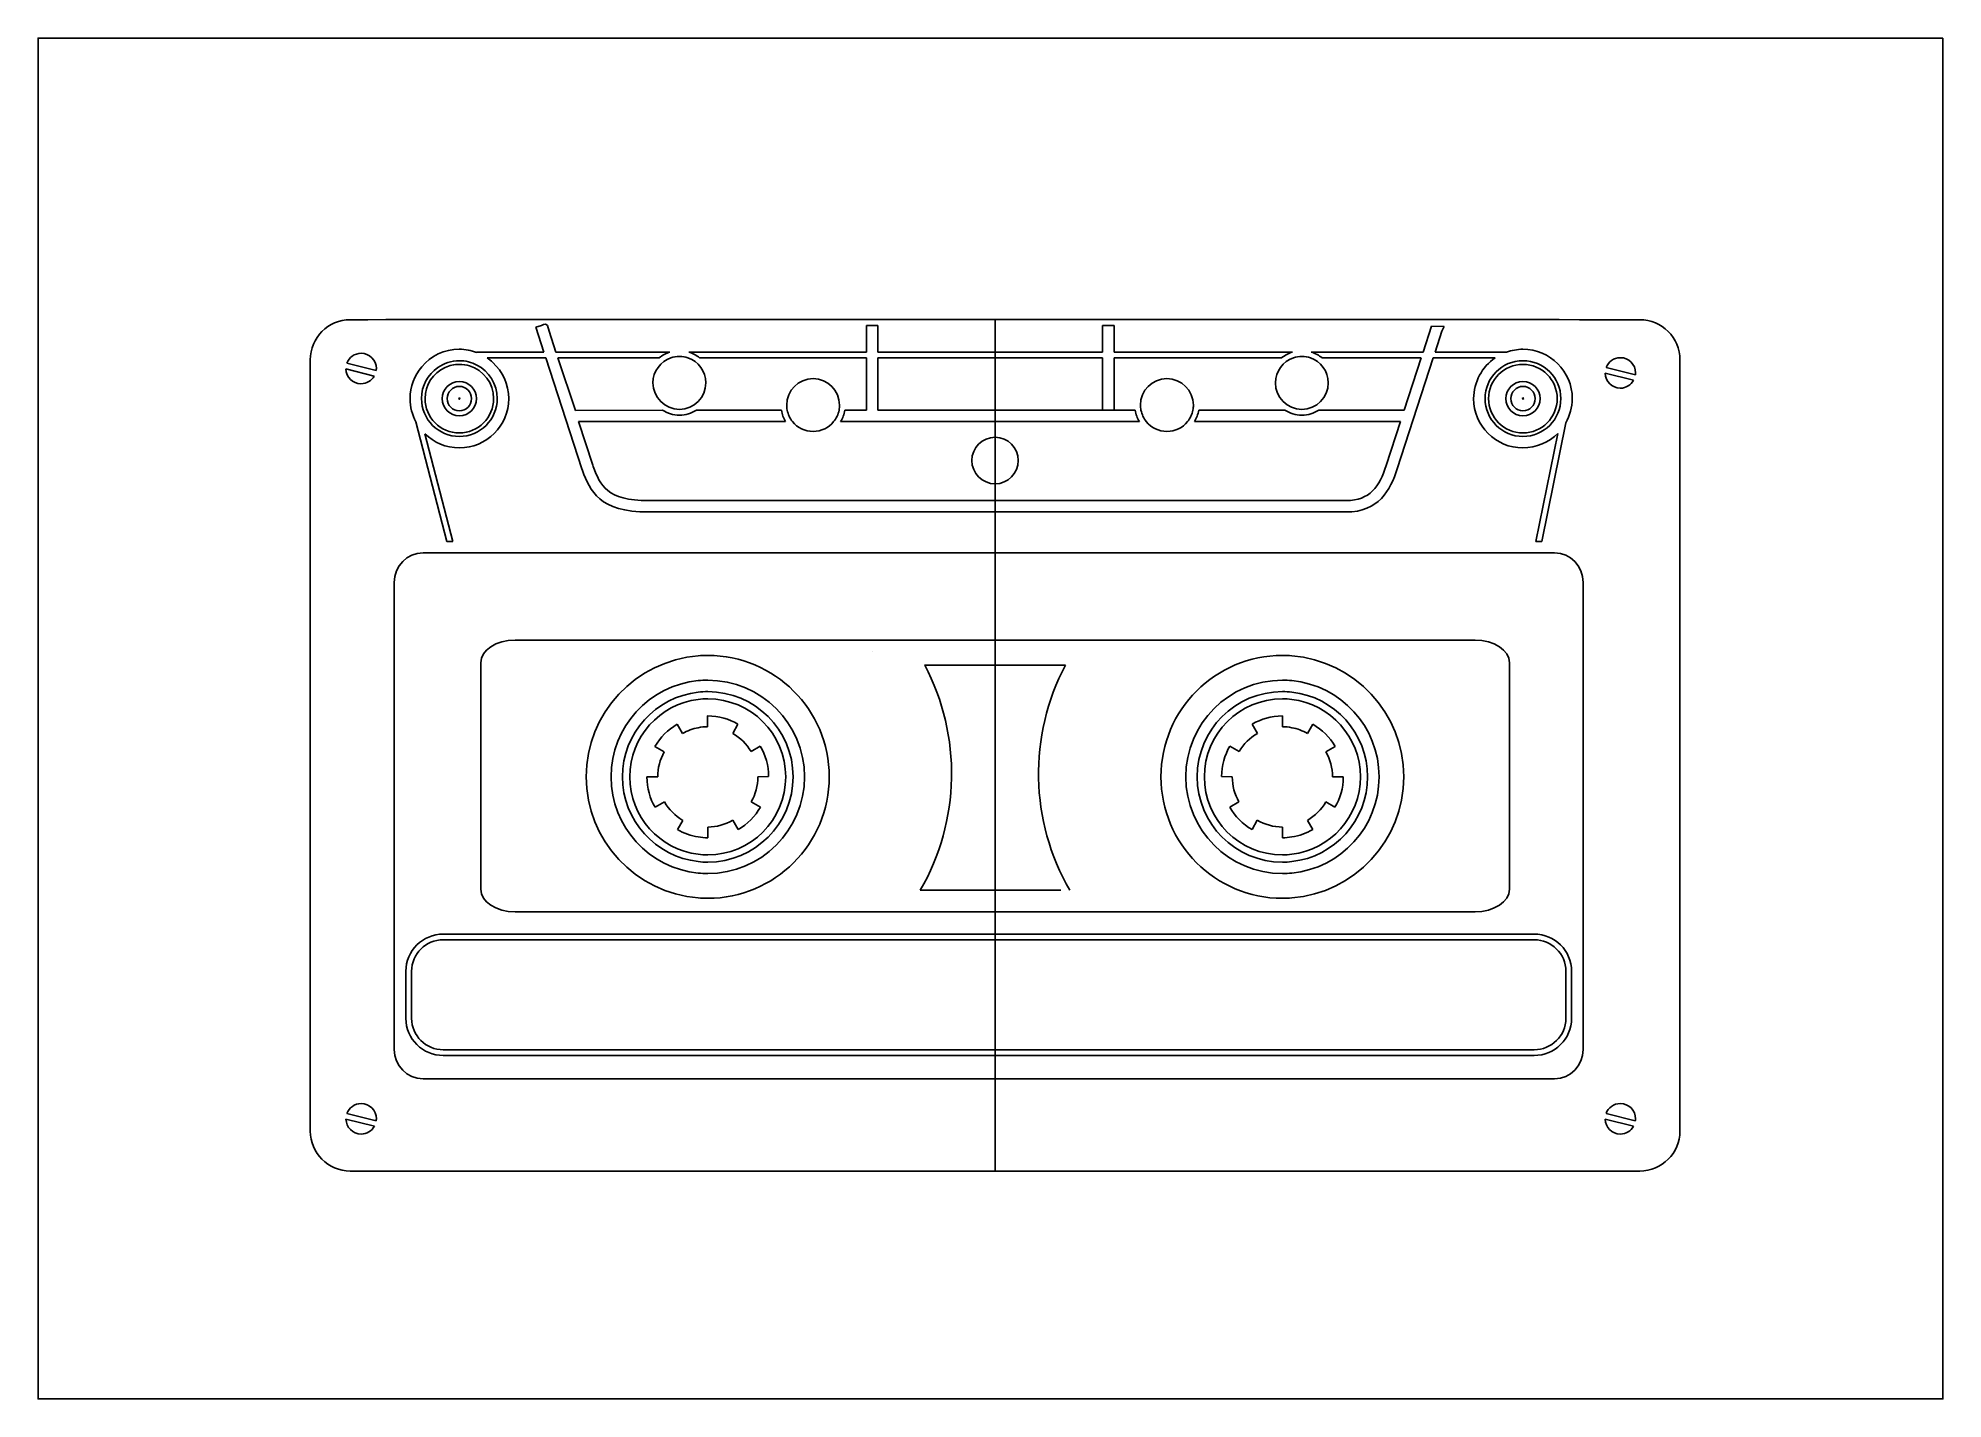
# Model space of a CAD drawing. Header units: millimetres. Extents: x -20 to 120, y -79 to 21.
import ezdxf

# ---------------------------------------------------------------- set-up
doc = ezdxf.new("R2010")
doc.units = ezdxf.units.MM
doc.layers.get('0').update_dxf_attribs({"linetype": 'CONTINUOUS'})

msp = doc.modelspace()

# ---------------------------------------------------------------- linework, layer by layer
for p, q in [((16.59, -0.58), (16.99, -0.45)), ((17.18, -2.4), (16.59, -0.58)), ((17.43, -0.44), (17.57, -0.86)), ((17.43, -0.45), (17.43, -0.44)), ((17.57, -0.86), (18.06, -2.4)), ((40.88, -0.44), (41.72, -0.44)), ((40.88, -2.4), (40.88, -0.44)), ((41.72, -0.44), (41.72, -2.4)), ((50.34, -62.58), (50.34, 0)), ((58.24, -2.4), (58.24, -0.44)), ((58.24, -0.44), (59.08, -0.44)), ((59.08, -0.44), (59.08, -2.4)), ((81.79, -2.4), (82.41, -0.49)), ((82.41, -0.49), (83.35, -0.51)), ((83.17, -0.87), (82.68, -2.4)), ((83.35, -0.51), (83.17, -0.87)), ((3.74, -2.49), (3.74, -2.49)), ((12.22, -2.43), (12.22, -2.4)), ((12.22, -2.4), (17.18, -2.4)), ((18.06, -2.4), (26.44, -2.4)), ((27.14, -2.72), (27.14, -2.72)), ((27.83, -2.4), (40.88, -2.4)), ((41.72, -2.4), (58.24, -2.4)), ((59.08, -2.4), (72.19, -2.4)), ((72.89, -2.72), (72.89, -2.72)), ((73.58, -2.4), (81.79, -2.4)), ((82.68, -2.4), (87.93, -2.4)), ((0, -2.97), (0, -59.64)), ((2.62, -3.64), (4.71, -4.16)), ((2.62, -3.64), (2.62, -3.64)), ((4.84, -3.76), (2.69, -3.22)), ((10.96, -3.03), (10.96, -3.03)), ((10.96, -3.3), (10.96, -3.3)), ((17.32, -2.82), (13, -2.82)), ((19.96, -10.99), (17.32, -2.82)), ((25.65, -2.82), (18.2, -2.82)), ((18.2, -2.82), (19.51, -6.69)), ((40.88, -2.82), (28.62, -2.82)), ((40.88, -6.67), (40.88, -2.82)), ((58.24, -2.82), (41.72, -2.82)), ((41.72, -2.82), (41.72, -6.67)), ((58.24, -6.66), (58.24, -2.82)), ((71.4, -2.82), (59.08, -2.82)), ((59.08, -2.82), (59.08, -6.66)), ((81.66, -2.82), (74.37, -2.82)), ((82.54, -2.82), (79.89, -10.99)), ((80.41, -6.66), (81.66, -2.82)), ((87.09, -2.82), (82.54, -2.82)), ((95.17, -3.95), (97.26, -4.47)), ((95.17, -3.95), (95.17, -3.95)), ((97.4, -4.07), (95.25, -3.54)), ((96.29, -2.81), (96.29, -2.81)), ((100.67, -59.64), (100.67, -2.97)), ((36.96, -4.35), (36.96, -4.35)), ((62.97, -4.35), (62.97, -4.35)), ((19.51, -6.69), (25.89, -6.67)), ((28.38, -6.67), (34.63, -6.67)), ((39.29, -6.67), (40.88, -6.67)), ((41.72, -6.67), (60.64, -6.67)), ((59.08, -6.66), (58.24, -6.66)), ((65.3, -6.67), (71.64, -6.67)), ((74.13, -6.67), (80.41, -6.66)), ((10.04, -16.32), (7.77, -7.52)), ((34.94, -7.51), (19.72, -7.51)), ((19.72, -7.51), (20.76, -10.72)), ((60.94, -7.51), (38.98, -7.51)), ((80.14, -7.5), (64.99, -7.51)), ((79.09, -10.73), (80.14, -7.5)), ((90.09, -16.32), (91.7, -8.37)), ((92.29, -7.6), (90.51, -16.32)), ((8.43, -8.4), (10.48, -16.32)), ((20.01, -11.11), (19.96, -10.99)), ((20.76, -10.72), (20.79, -10.8)), ((24.88, -13.31), (76.13, -13.31)), ((76.13, -14.15), (24.88, -14.15)), ((10.48, -16.32), (10.04, -16.32)), ((90.51, -16.32), (90.09, -16.32)), ((8.29, -17.16), (91.46, -17.16)), ((6.18, -53.65), (6.18, -19.32)), ((93.56, -19.32), (93.56, -53.65)), ((15.07, -23.57), (85.61, -23.57)), ((50.34, -25.4), (50.34, -23.57)), ((29.22, -24.69), (29.22, -24.69)), ((41.34, -24.41), (41.34, -24.41)), ((71.45, -24.69), (71.45, -24.69)), ((12.54, -25.23), (12.54, -41.86)), ((29.22, -26.51), (29.22, -26.51)), ((55.51, -25.4), (45.16, -25.4)), ((71.45, -26.51), (71.45, -26.51)), ((88.14, -25.23), (88.14, -41.86)), ((29.22, -27.35), (29.22, -27.35)), ((29.22, -27.88), (29.22, -27.88)), ((71.45, -27.35), (71.45, -27.35)), ((71.45, -27.88), (71.45, -27.88)), ((29.21, -29.93), (29.2, -29.14)), ((29.2, -29.14), (29.22, -29.14)), ((71.47, -29.14), (71.45, -29.14)), ((71.46, -29.93), (71.47, -29.14)), ((26.97, -29.75), (27.37, -30.43)), ((31.44, -29.74), (31.05, -30.42)), ((69.23, -29.74), (69.62, -30.42)), ((73.7, -29.75), (73.3, -30.43)), ((26.02, -31.78), (25.34, -31.39)), ((32.4, -31.76), (33.08, -31.36)), ((68.27, -31.76), (67.59, -31.36)), ((74.65, -31.78), (75.33, -31.39)), ((24.75, -33.62), (25.54, -33.61)), ((33.69, -33.6), (32.9, -33.61)), ((66.98, -33.6), (67.77, -33.61)), ((75.93, -33.62), (75.14, -33.61)), ((26.03, -35.46), (25.35, -35.85)), ((32.41, -35.45), (33.09, -35.85)), ((68.26, -35.45), (67.58, -35.85)), ((74.64, -35.46), (75.32, -35.85)), ((26.99, -37.49), (27.38, -36.81)), ((29.22, -37.3), (29.22, -38.09)), ((31.46, -37.48), (31.06, -36.8)), ((69.22, -37.48), (69.61, -36.8)), ((71.45, -37.3), (71.45, -38.09)), ((73.68, -37.49), (73.29, -36.81)), ((29.22, -38.09), (29.22, -38.09)), ((71.45, -38.09), (71.45, -38.09)), ((44.84, -41.95), (55.18, -41.95)), ((50.34, -43.93), (50.34, -42.1)), ((50.34, -43.93), (50.34, -42.1)), ((15.07, -43.53), (85.61, -43.53)), ((89.96, -45.17), (9.78, -45.17)), ((9.78, -45.59), (19.82, -45.59)), ((9.78, -45.59), (9.78, -45.59)), ((19.82, -45.59), (89.96, -45.59)), ((7.03, -47.9), (7.03, -51.36)), ((7.45, -51.36), (7.45, -47.9)), ((92.29, -47.9), (92.29, -51.36)), ((92.71, -51.36), (92.71, -47.9)), ((89.96, -53.67), (9.78, -53.67)), ((9.78, -54.09), (89.96, -54.09)), ((91.46, -55.81), (8.29, -55.81)), ((2.63, -58.76), (4.72, -59.29)), ((2.63, -58.76), (2.63, -58.76)), ((4.85, -58.89), (2.7, -58.35)), ((3.74, -57.62), (3.74, -57.62)), ((95.17, -58.76), (97.26, -59.29)), ((95.17, -58.76), (95.17, -58.76)), ((97.39, -58.89), (95.24, -58.35)), ((96.29, -57.62), (96.29, -57.62)), ((2.94, -62.58), (97.73, -62.58))]:
    msp.add_line(p, q)
msp.add_lwpolyline([(120, 20.67), (-20, 20.67), (-20, -79.33), (120, -79.33)], close=True)
for centre, start, end in [((30.02, -33.38), -30.0442, 27.7878), ((70.65, -33.38), 152.2122, 210.0442)]:
    msp.add_arc(centre, 17.12, start, end)
for points in [[(97.73, -0.02), (66.3, 0), (30.7, 0.02), (2.94, -0.02)], [(2.94, -0.02), (1.32, -0.02), (0, -1.34), (0, -2.97)], [(16.99, -0.45), (17.27, -0.31), (17.28, -0.33), (17.43, -0.45)], [(100.67, -2.97), (100.67, -1.34), (99.35, -0.02), (97.73, -0.02)], [(2.69, -3.22), (2.85, -2.8), (3.26, -2.49), (3.74, -2.49)], [(3.74, -2.49), (4.35, -2.49), (4.86, -2.99), (4.86, -3.61)], [(8.2, -3.48), (8.86, -2.69), (9.86, -2.19), (10.96, -2.19)], [(10.96, -2.19), (11.41, -2.19), (11.83, -2.28), (12.22, -2.43)], [(26.44, -2.4), (26.15, -2.49), (25.88, -2.64), (25.65, -2.82)], [(26.51, -2.82), (26.71, -2.76), (26.92, -2.72), (27.14, -2.72)], [(27.14, -2.72), (27.36, -2.72), (27.57, -2.76), (27.76, -2.82)], [(28.62, -2.82), (28.39, -2.64), (28.12, -2.49), (27.83, -2.4)], [(72.19, -2.4), (71.9, -2.49), (71.64, -2.64), (71.4, -2.82)], [(72.26, -2.82), (72.46, -2.76), (72.67, -2.72), (72.89, -2.72)], [(72.89, -2.72), (73.11, -2.72), (73.32, -2.76), (73.51, -2.82)], [(74.37, -2.82), (74.14, -2.64), (73.87, -2.49), (73.58, -2.4)], [(87.93, -2.4), (88.31, -2.27), (88.71, -2.19), (89.13, -2.19)], [(89.13, -2.19), (91.13, -2.19), (92.76, -3.82), (92.76, -5.82)], [(3.73, -4.73), (3.12, -4.73), (2.63, -4.24), (2.62, -3.64)], [(4.71, -4.16), (4.51, -4.5), (4.15, -4.73), (3.73, -4.73)], [(4.86, -3.61), (4.86, -3.66), (4.85, -3.71), (4.84, -3.76)], [(7.34, -5.82), (7.34, -4.93), (7.67, -4.11), (8.2, -3.48)], [(9.37, -3.54), (8.65, -4.04), (8.18, -4.87), (8.18, -5.82)], [(8.44, -5.82), (8.44, -4.8), (9.05, -3.93), (9.91, -3.53)], [(10.96, -3.03), (10.37, -3.03), (9.83, -3.22), (9.37, -3.54)], [(9.91, -3.53), (10.23, -3.38), (10.59, -3.3), (10.96, -3.3)], [(12.24, -3.35), (11.86, -3.15), (11.42, -3.03), (10.96, -3.03)], [(10.96, -3.3), (11.22, -3.3), (11.47, -3.34), (11.71, -3.41)], [(11.71, -3.41), (12.74, -3.73), (13.48, -4.69), (13.48, -5.82)], [(13.75, -5.82), (13.75, -4.74), (13.13, -3.81), (12.24, -3.35)], [(13, -2.82), (13.15, -2.93), (13.29, -3.04), (13.42, -3.16)], [(13.42, -3.16), (14.14, -3.83), (14.59, -4.77), (14.59, -5.82)], [(25.19, -4.66), (25.19, -3.81), (25.75, -3.09), (26.51, -2.82)], [(27.76, -2.82), (28.53, -3.09), (29.08, -3.81), (29.08, -4.66)], [(70.94, -4.66), (70.94, -3.81), (71.5, -3.09), (72.26, -2.82)], [(73.51, -2.82), (74.28, -3.09), (74.83, -3.81), (74.83, -4.66)], [(85.51, -5.82), (85.51, -4.58), (86.14, -3.48), (87.09, -2.82)], [(89.13, -3.03), (87.6, -3.03), (86.35, -4.28), (86.35, -5.82)], [(86.61, -5.82), (86.61, -4.43), (87.74, -3.3), (89.13, -3.3)], [(91.92, -5.82), (91.92, -4.28), (90.67, -3.03), (89.13, -3.03)], [(89.13, -3.3), (90.52, -3.3), (91.65, -4.43), (91.65, -5.82)], [(96.29, -5.05), (95.68, -5.05), (95.19, -4.56), (95.17, -3.95)], [(95.25, -3.54), (95.41, -3.11), (95.81, -2.81), (96.29, -2.81)], [(96.29, -2.81), (96.91, -2.81), (97.41, -3.31), (97.41, -3.93)], [(97.41, -3.93), (97.41, -3.98), (97.4, -4.03), (97.4, -4.07)], [(10.96, -4.56), (10.27, -4.56), (9.7, -5.12), (9.7, -5.82)], [(10.07, -5.82), (10.07, -5.33), (10.47, -4.92), (10.96, -4.92)], [(12.22, -5.82), (12.22, -5.12), (11.66, -4.56), (10.96, -4.56)], [(10.96, -4.92), (11.46, -4.92), (11.86, -5.33), (11.86, -5.82)], [(27.14, -6.61), (26.07, -6.61), (25.19, -5.73), (25.19, -4.66)], [(29.08, -4.66), (29.08, -5.73), (28.21, -6.61), (27.14, -6.61)], [(35.02, -6.29), (35.02, -5.22), (35.89, -4.35), (36.96, -4.35)], [(36.96, -4.35), (38.03, -4.35), (38.9, -5.22), (38.9, -6.29)], [(61.02, -6.29), (61.02, -5.22), (61.89, -4.35), (62.97, -4.35)], [(62.97, -4.35), (64.04, -4.35), (64.91, -5.22), (64.91, -6.29)], [(72.89, -6.61), (71.82, -6.61), (70.94, -5.73), (70.94, -4.66)], [(74.83, -4.66), (74.83, -5.73), (73.96, -6.61), (72.89, -6.61)], [(89.13, -4.56), (88.44, -4.56), (87.87, -5.12), (87.87, -5.82)], [(88.24, -5.82), (88.24, -5.33), (88.64, -4.92), (89.13, -4.92)], [(90.39, -5.82), (90.39, -5.12), (89.83, -4.56), (89.13, -4.56)], [(89.13, -4.92), (89.63, -4.92), (90.03, -5.33), (90.03, -5.82)], [(97.26, -4.47), (97.07, -4.81), (96.71, -5.05), (96.29, -5.05)], [(7.77, -7.52), (7.5, -7.01), (7.34, -6.43), (7.34, -5.82)], [(8.18, -5.82), (8.18, -7.35), (9.43, -8.6), (10.96, -8.6)], [(10.96, -8.34), (9.57, -8.34), (8.44, -7.21), (8.44, -5.82)], [(9.7, -5.82), (9.7, -6.51), (10.27, -7.08), (10.96, -7.08)], [(10.96, -6.71), (10.47, -6.71), (10.07, -6.31), (10.07, -5.82)], [(10.96, -5.77), (10.94, -5.77), (10.91, -5.79), (10.91, -5.82)], [(10.91, -5.82), (10.91, -5.88), (11.02, -5.88), (11.02, -5.82)], [(11.02, -5.82), (11.02, -5.79), (10.99, -5.77), (10.96, -5.77)], [(14.59, -5.82), (14.59, -7.82), (12.96, -9.44), (10.96, -9.44)], [(10.96, -8.6), (12.5, -8.6), (13.75, -7.35), (13.75, -5.82)], [(13.48, -5.82), (13.48, -7.21), (12.35, -8.34), (10.96, -8.34)], [(10.96, -7.08), (11.66, -7.08), (12.22, -6.51), (12.22, -5.82)], [(11.86, -5.82), (11.86, -6.31), (11.46, -6.71), (10.96, -6.71)], [(25.89, -6.67), (26.25, -6.89), (26.68, -7.03), (27.14, -7.03)], [(27.14, -7.03), (27.59, -7.03), (28.02, -6.89), (28.38, -6.67)], [(34.63, -6.67), (34.68, -6.97), (34.79, -7.25), (34.94, -7.51)], [(35.06, -6.67), (35.03, -6.54), (35.02, -6.42), (35.02, -6.29)], [(35.45, -7.51), (35.26, -7.27), (35.12, -6.98), (35.06, -6.67)], [(38.87, -6.67), (38.81, -6.98), (38.67, -7.27), (38.47, -7.51)], [(38.9, -6.29), (38.9, -6.42), (38.89, -6.54), (38.87, -6.67)], [(38.98, -7.51), (39.14, -7.25), (39.24, -6.97), (39.29, -6.67)], [(60.64, -6.67), (60.68, -6.97), (60.79, -7.25), (60.94, -7.51)], [(61.06, -6.67), (61.04, -6.54), (61.02, -6.42), (61.02, -6.29)], [(61.45, -7.51), (61.26, -7.27), (61.12, -6.98), (61.06, -6.67)], [(64.87, -6.67), (64.81, -6.98), (64.67, -7.27), (64.48, -7.51)], [(64.91, -6.29), (64.91, -6.42), (64.9, -6.54), (64.87, -6.67)], [(64.99, -7.51), (65.14, -7.25), (65.25, -6.97), (65.3, -6.67)], [(71.64, -6.67), (72, -6.89), (72.43, -7.03), (72.89, -7.03)], [(72.89, -7.03), (73.34, -7.03), (73.77, -6.89), (74.13, -6.67)], [(89.13, -9.44), (87.14, -9.44), (85.51, -7.82), (85.51, -5.82)], [(86.35, -5.82), (86.35, -7.35), (87.6, -8.6), (89.13, -8.6)], [(89.13, -8.34), (87.74, -8.34), (86.61, -7.21), (86.61, -5.82)], [(87.87, -5.82), (87.87, -6.51), (88.44, -7.08), (89.13, -7.08)], [(89.13, -6.71), (88.64, -6.71), (88.24, -6.31), (88.24, -5.82)], [(89.13, -5.77), (89.1, -5.77), (89.08, -5.79), (89.08, -5.82)], [(89.08, -5.82), (89.08, -5.88), (89.19, -5.88), (89.19, -5.82)], [(89.19, -5.82), (89.19, -5.79), (89.16, -5.77), (89.13, -5.77)], [(89.13, -8.6), (90.67, -8.6), (91.92, -7.35), (91.92, -5.82)], [(91.65, -5.82), (91.65, -7.21), (90.52, -8.34), (89.13, -8.34)], [(89.13, -7.08), (89.83, -7.08), (90.39, -6.51), (90.39, -5.82)], [(90.03, -5.82), (90.03, -6.31), (89.63, -6.71), (89.13, -6.71)], [(92.76, -5.82), (92.76, -6.46), (92.58, -7.07), (92.29, -7.6)], [(36.96, -8.23), (36.35, -8.23), (35.81, -7.95), (35.45, -7.51)], [(38.47, -7.51), (38.12, -7.95), (37.57, -8.23), (36.96, -8.23)], [(62.97, -8.23), (62.36, -8.23), (61.81, -7.95), (61.45, -7.51)], [(64.48, -7.51), (64.12, -7.95), (63.58, -8.23), (62.97, -8.23)], [(91.7, -8.37), (91.04, -9.03), (90.14, -9.44), (89.13, -9.44)], [(10.96, -9.44), (9.98, -9.44), (9.08, -9.04), (8.43, -8.4)], [(48.63, -10.37), (48.63, -9.43), (49.39, -8.66), (50.34, -8.66)], [(50.34, -8.66), (51.28, -8.66), (52.04, -9.43), (52.04, -10.37)], [(24.88, -14.15), (21.2, -14.15), (20.6, -12.6), (20.01, -11.11)], [(20.79, -10.8), (21.34, -12.2), (21.77, -13.31), (24.88, -13.31)], [(50.34, -12.08), (49.39, -12.08), (48.63, -11.31), (48.63, -10.37)], [(52.04, -10.37), (52.04, -11.31), (51.28, -12.08), (50.34, -12.08)], [(76.13, -13.31), (77.9, -13.31), (78.59, -12.28), (79.09, -10.73)], [(79.89, -10.99), (79.39, -12.55), (78.54, -14.15), (76.13, -14.15)], [(6.18, -19.32), (6.18, -18.13), (7.13, -17.16), (8.29, -17.16)], [(91.46, -17.16), (92.62, -17.16), (93.56, -18.13), (93.56, -19.32)], [(15.07, -23.57), (13.65, -23.57), (12.54, -24.3), (12.54, -25.23)], [(85.61, -23.57), (87.02, -23.57), (88.14, -24.3), (88.14, -25.23)], [(20.29, -33.61), (20.29, -28.93), (23.92, -25.08), (28.52, -24.72)], [(28.52, -24.72), (28.75, -24.7), (28.98, -24.69), (29.22, -24.69)], [(29.22, -24.69), (34.14, -24.69), (38.15, -28.69), (38.15, -33.61)], [(71.45, -24.69), (66.53, -24.69), (62.53, -28.69), (62.53, -33.61)], [(72.15, -24.72), (71.92, -24.7), (71.69, -24.69), (71.45, -24.69)], [(80.38, -33.61), (80.38, -28.93), (76.75, -25.08), (72.15, -24.72)], [(28.52, -26.54), (24.93, -26.89), (22.11, -29.93), (22.11, -33.61)], [(29.22, -26.51), (28.98, -26.51), (28.75, -26.52), (28.52, -26.54)], [(36.33, -33.61), (36.33, -29.7), (33.14, -26.51), (29.22, -26.51)], [(64.35, -33.61), (64.35, -29.7), (67.53, -26.51), (71.45, -26.51)], [(71.45, -26.51), (71.69, -26.51), (71.92, -26.52), (72.15, -26.54)], [(72.15, -26.54), (75.74, -26.89), (78.56, -29.93), (78.56, -33.61)], [(22.95, -33.61), (22.95, -30.4), (25.39, -27.74), (28.52, -27.39)], [(28.52, -27.92), (25.69, -28.27), (23.49, -30.69), (23.49, -33.61)], [(28.52, -27.39), (28.75, -27.36), (28.98, -27.35), (29.22, -27.35)], [(29.22, -27.88), (28.98, -27.88), (28.75, -27.9), (28.52, -27.92)], [(29.22, -27.35), (32.67, -27.35), (35.49, -30.16), (35.49, -33.61)], [(34.95, -33.61), (34.95, -30.45), (32.38, -27.88), (29.22, -27.88)], [(71.45, -27.35), (68, -27.35), (65.19, -30.16), (65.19, -33.61)], [(65.72, -33.61), (65.72, -30.45), (68.29, -27.88), (71.45, -27.88)], [(72.15, -27.39), (71.92, -27.36), (71.69, -27.35), (71.45, -27.35)], [(71.45, -27.88), (71.69, -27.88), (71.92, -27.9), (72.15, -27.92)], [(77.72, -33.61), (77.72, -30.4), (75.28, -27.74), (72.15, -27.39)], [(72.15, -27.92), (74.98, -28.27), (77.19, -30.69), (77.19, -33.61)], [(29.22, -29.14), (30.03, -29.14), (30.79, -29.36), (31.44, -29.74)], [(71.45, -29.14), (70.64, -29.14), (69.89, -29.36), (69.23, -29.74)], [(25.34, -31.39), (25.73, -30.71), (26.3, -30.14), (26.97, -29.75)], [(27.37, -30.43), (27.72, -30.22), (28.11, -30.08), (28.52, -30)], [(28.52, -30), (28.74, -29.96), (28.98, -29.93), (29.21, -29.93)], [(31.05, -30.42), (31.61, -30.74), (32.08, -31.2), (32.4, -31.76)], [(69.62, -30.42), (69.06, -30.74), (68.59, -31.2), (68.27, -31.76)], [(72.15, -30), (71.93, -29.96), (71.7, -29.93), (71.46, -29.93)], [(73.3, -30.43), (72.95, -30.22), (72.56, -30.08), (72.15, -30)], [(75.33, -31.39), (74.94, -30.71), (74.37, -30.14), (73.7, -29.75)], [(25.54, -33.61), (25.54, -32.97), (25.71, -32.34), (26.02, -31.78)], [(33.08, -31.36), (33.47, -32.02), (33.69, -32.79), (33.69, -33.6)], [(67.59, -31.36), (67.21, -32.02), (66.98, -32.79), (66.98, -33.6)], [(75.14, -33.61), (75.14, -32.97), (74.97, -32.34), (74.65, -31.78)], [(28.52, -42.51), (23.92, -42.15), (20.29, -38.3), (20.29, -33.61)], [(22.11, -33.61), (22.11, -37.3), (24.93, -40.33), (28.52, -40.69)], [(28.52, -39.84), (25.39, -39.49), (22.95, -36.83), (22.95, -33.61)], [(23.49, -33.61), (23.49, -36.54), (25.69, -38.96), (28.52, -39.3)], [(25.35, -35.85), (24.97, -35.2), (24.75, -34.43), (24.75, -33.62)], [(38.15, -33.61), (38.15, -38.54), (34.14, -42.54), (29.22, -42.54)], [(29.22, -40.72), (33.14, -40.72), (36.33, -37.53), (36.33, -33.61)], [(35.49, -33.61), (35.49, -37.07), (32.67, -39.88), (29.22, -39.88)], [(29.22, -39.35), (32.38, -39.35), (34.95, -36.78), (34.95, -33.61)], [(32.9, -33.61), (32.9, -34.26), (32.73, -34.9), (32.41, -35.45)], [(62.53, -33.61), (62.53, -38.54), (66.53, -42.54), (71.45, -42.54)], [(71.45, -40.72), (67.53, -40.72), (64.35, -37.53), (64.35, -33.61)], [(65.19, -33.61), (65.19, -37.07), (68, -39.88), (71.45, -39.88)], [(71.45, -39.35), (68.29, -39.35), (65.72, -36.78), (65.72, -33.61)], [(67.77, -33.61), (67.77, -34.26), (67.94, -34.9), (68.26, -35.45)], [(72.15, -39.84), (75.28, -39.49), (77.72, -36.83), (77.72, -33.61)], [(77.19, -33.61), (77.19, -36.54), (74.98, -38.96), (72.15, -39.3)], [(72.15, -42.51), (76.75, -42.15), (80.38, -38.3), (80.38, -33.61)], [(78.56, -33.61), (78.56, -37.3), (75.74, -40.33), (72.15, -40.69)], [(75.32, -35.85), (75.7, -35.2), (75.93, -34.43), (75.93, -33.62)], [(27.38, -36.81), (26.82, -36.48), (26.36, -36.02), (26.03, -35.46)], [(33.09, -35.85), (32.7, -36.52), (32.13, -37.09), (31.46, -37.48)], [(67.58, -35.85), (67.97, -36.52), (68.54, -37.09), (69.22, -37.48)], [(73.29, -36.81), (73.85, -36.48), (74.32, -36.02), (74.64, -35.46)], [(28.52, -38.03), (27.97, -37.94), (27.45, -37.76), (26.99, -37.49)], [(31.06, -36.8), (30.51, -37.12), (29.87, -37.3), (29.22, -37.3)], [(69.61, -36.8), (70.17, -37.12), (70.8, -37.3), (71.45, -37.3)], [(72.15, -38.03), (72.7, -37.94), (73.22, -37.76), (73.68, -37.49)], [(29.22, -38.09), (28.98, -38.09), (28.75, -38.06), (28.52, -38.03)], [(71.45, -38.09), (71.69, -38.09), (71.92, -38.06), (72.15, -38.03)], [(28.52, -39.3), (28.75, -39.33), (28.98, -39.35), (29.22, -39.35)], [(29.22, -39.88), (28.98, -39.88), (28.75, -39.87), (28.52, -39.84)], [(72.15, -39.3), (71.92, -39.33), (71.69, -39.35), (71.45, -39.35)], [(71.45, -39.88), (71.69, -39.88), (71.92, -39.87), (72.15, -39.84)], [(12.54, -41.86), (12.54, -42.8), (13.65, -43.53), (15.07, -43.53)], [(28.52, -40.69), (28.75, -40.71), (28.98, -40.72), (29.22, -40.72)], [(72.15, -40.69), (71.92, -40.71), (71.69, -40.72), (71.45, -40.72)], [(88.14, -41.86), (88.14, -42.8), (87.02, -43.53), (85.61, -43.53)], [(29.22, -42.54), (28.98, -42.54), (28.75, -42.53), (28.52, -42.51)], [(71.45, -42.54), (71.69, -42.54), (71.92, -42.53), (72.15, -42.51)], [(9.78, -45.17), (8.26, -45.17), (7.03, -46.39), (7.03, -47.9)], [(7.45, -47.9), (7.45, -46.62), (8.5, -45.59), (9.78, -45.59)], [(92.71, -47.9), (92.71, -46.39), (91.47, -45.17), (89.96, -45.17)], [(89.96, -45.59), (91.24, -45.59), (92.29, -46.62), (92.29, -47.9)], [(7.03, -51.36), (7.03, -52.87), (8.26, -54.09), (9.78, -54.09)], [(9.78, -53.67), (8.5, -53.67), (7.45, -52.64), (7.45, -51.36)], [(89.96, -54.09), (91.47, -54.09), (92.71, -52.87), (92.71, -51.36)], [(92.29, -51.36), (92.29, -52.64), (91.24, -53.67), (89.96, -53.67)], [(8.29, -55.81), (7.13, -55.81), (6.18, -54.84), (6.18, -53.65)], [(93.56, -53.65), (93.56, -54.84), (92.62, -55.81), (91.46, -55.81)], [(3.74, -59.86), (3.13, -59.86), (2.64, -59.37), (2.63, -58.76)], [(2.7, -58.35), (2.86, -57.93), (3.26, -57.62), (3.74, -57.62)], [(3.74, -57.62), (4.36, -57.62), (4.86, -58.12), (4.86, -58.74)], [(4.86, -58.74), (4.86, -58.79), (4.86, -58.84), (4.85, -58.89)], [(96.29, -59.86), (95.68, -59.86), (95.18, -59.37), (95.17, -58.76)], [(95.24, -58.35), (95.4, -57.93), (95.81, -57.62), (96.29, -57.62)], [(96.29, -57.62), (96.91, -57.62), (97.41, -58.12), (97.41, -58.74)], [(97.41, -58.74), (97.41, -58.79), (97.4, -58.84), (97.39, -58.89)], [(0, -59.64), (0, -61.26), (1.32, -62.58), (2.94, -62.58)], [(4.72, -59.29), (4.52, -59.63), (4.16, -59.86), (3.74, -59.86)], [(97.26, -59.29), (97.07, -59.63), (96.71, -59.86), (96.29, -59.86)], [(97.73, -62.58), (99.35, -62.58), (100.67, -61.26), (100.67, -59.64)]]:
    msp.add_open_spline(points, degree=3)

doc.saveas('drawing.dxf')
